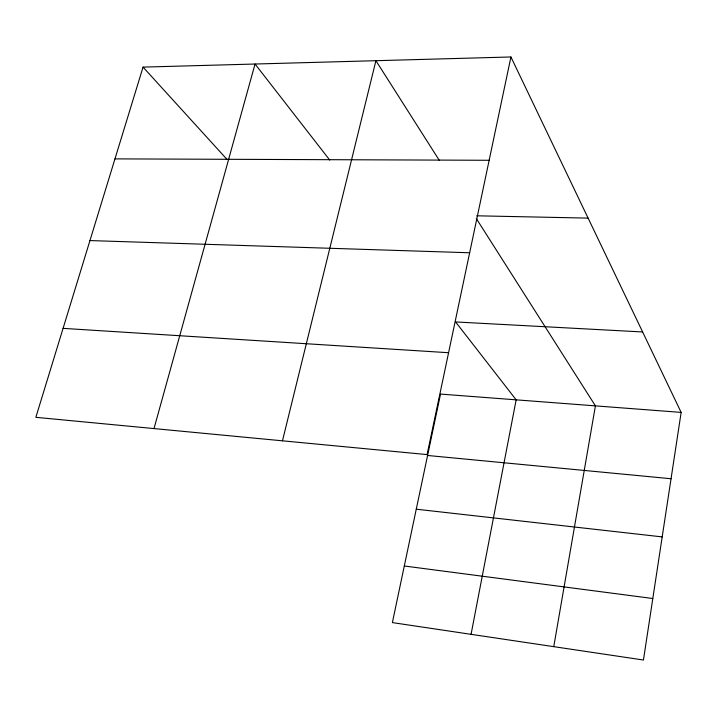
<?xml version="1.0" encoding="UTF-8"?>
<svg xmlns="http://www.w3.org/2000/svg" width="717" height="717" viewBox="0 0 717 717"><rect width="100%" height="100%" fill="white"/><g stroke="black" fill="none" stroke-linecap="round" stroke-linejoin="round"><path stroke-width="1.08" d="M681.15 412.4L643.445 660.025L392.378 622.598L440.516 394.081L681.15 412.4L510.934 56.975L143.05 67.111L35.85 417.321L427.099 454.596L510.934 56.975M553.757 646.653L595.415 405.876L476.312 218.568M471.069 634.33L516.15 399.835L455.591 321.942L642.629 331.962M282.471 440.812L375.923 60.694L439.288 160.33M154.003 428.578L255.046 64.019L329.757 160.106M114.962 158.878L489.146 160.285M476.751 215.799L588.101 218.111M89.957 240.571L469.653 252.769M63.078 328.359L448.582 352.719M427.583 455.474L671.049 478.732M416.263 509.195L662.194 536.899M404.298 566L652.811 598.516M143.05 67.111L226.85 159.228"/></g></svg>
